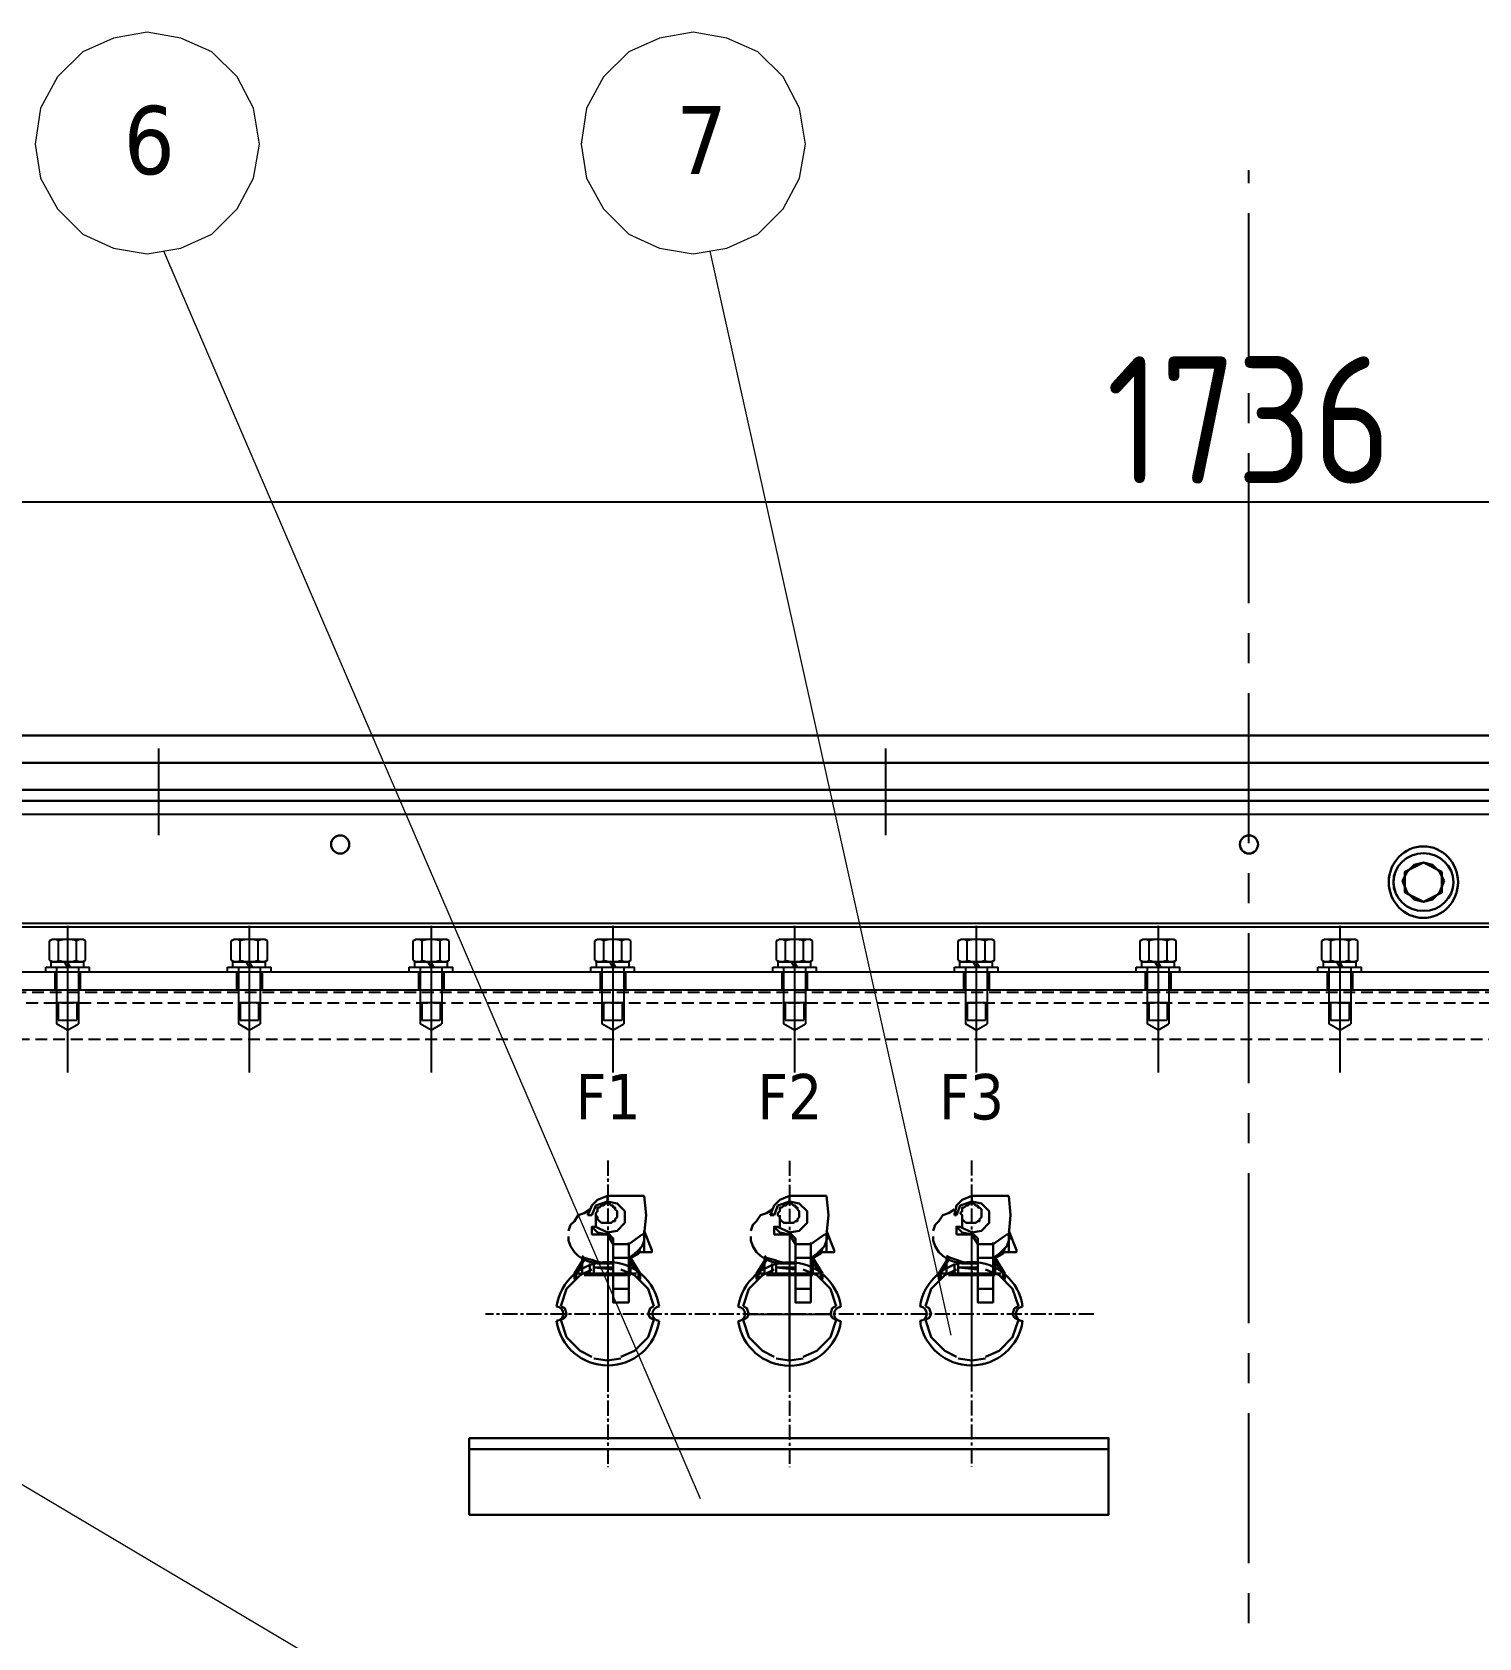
# Model space of a CAD drawing. Header units: millimetres. Extents: x 97339 to 122350, y -311274 to -152040.
# Drawn here: x 99393 to 100189, y -153754 to -152870 of the extents above; entities that cross this region are included whole.
import ezdxf

# ---------------------------------------------------------------- set-up
doc = ezdxf.new("R2010")
doc.units = ezdxf.units.MM
doc.header["$LTSCALE"] = 13
for name, pattern in [('CENTER', [50.8, 31.75, -6.35, 6.35, -6.35]), ('CENTER2', [1.125, 0.75, -0.125, 0.125, -0.125]), ('CENTERX2', [101.6, 63.5, -12.7, 12.7, -12.7]), ('DASHED', [0.75, 0.5, -0.25]), ('HIDDEN', [9.525, 6.35, -3.175])]:
    doc.linetypes.add(name, pattern=pattern)
doc.layers.get('0').update_dxf_attribs({"color": 1, "linetype": 'CENTER'})
for name, color, linetype in [('1', 4, 'Continuous'), ('2', 3, 'Continuous'), ('3中心线层', 1, 'CENTER'), ('4', 2, 'HIDDEN'), ('4虚线层', 6, 'DASHED'), ('粗实线', 4, 'Continuous')]:
    doc.layers.add(name, color=color, linetype=linetype)
doc.layers.add('标注、文本', color=3, linetype='Continuous', lineweight=25)
doc.layers.add('铁心', color=3, linetype='Continuous', lineweight=0)
doc.styles.get("Standard").update_dxf_attribs({"font": 'gbenor.shx', "bigfont": 'gbcbig.shx'})
doc.styles.add('Tahoma$001', font='tahoma.ttf', dxfattribs={"height": 2.159784})
doc.dimstyles.new('1-15', dxfattribs={"dimscale": 20, "dimtxt": 3.5, "dimasz": 2, "dimexe": 1.5, "dimexo": 0.5, "dimgap": 0.5, "dimtad": 1, "dimtoh": 1, "dimdec": 1, "dimdsep": 46, "dimtxsty": 'Standard', "dimcen": 2.5, "dimclrd": 3, "dimclre": 3, "dimclrt": 3, "dimadec": 0, "dimazin": 2, "dimtfac": 1, "dimtdec": 1, "dimtmove": 0, "dimatfit": 2, "dimfxl": 1, "dimarcsym": 0})

# ---------------------------------------------------------------- blocks, each defined once
blk = doc.blocks.new('A$C577535B1')
for p, q in [((67.35, 124.33), (67.35, 44.6)), ((67.35, 124.15), (67.35, 44.41)), ((167.35, 124.17), (167.35, 44.44)), ((167.35, 124.15), (167.35, 44.41)), ((267.35, 124.33), (267.35, 44.6)), ((267.35, 124.15), (267.35, 44.41))]:
    blk.add_line(p, q)
at = {"layer": '3中心线层', "ltscale": 0.02}
for p, q in [((67.35, 168.77), (67.35, 0.16)), ((67.35, 168.61), (67.35, 0)), ((167.35, 168.61), (167.35, 0)), ((267.35, 168.77), (267.35, 0.16)), ((334.71, 84.28), (0, 84.28))]:
    blk.add_line(p, q, dxfattribs=at)
at = {"layer": '粗实线', "lineweight": 30}
for centre, radius, start, end in [((67.35, 84.47), 28.5, 8.04813, 171.95187), ((167.35, 84.3), 28.5, 8.04813, 171.95187), ((267.35, 84.47), 28.5, 8.04813, 171.95187), ((38.85, 84.47), 4, 274.02406, 85.97594), ((95.85, 84.47), 4, 94.02406, 265.97594), ((238.85, 84.47), 4, 274.02406, 85.97594), ((67.35, 84.47), 28.5, 188.04813, 351.95187), ((138.85, 84.3), 4, 274.02406, 85.97594), ((167.35, 84.3), 28.5, 188.04813, 351.95187), ((195.85, 84.3), 4, 94.02406, 265.97594), ((267.35, 84.47), 28.5, 188.04813, 351.95187), ((295.85, 84.37), 4, 94.02406, 265.97594)]:
    blk.add_arc(centre, radius, start, end, dxfattribs=at)
blk = doc.blocks.new('A$C5D6D1F02')
at = {"layer": '标注、文本'}
for p, q in [((125.88, 0), (125.88, 51.21)), ((103.48, 25.6), (148.29, 25.6))]:
    blk.add_line(p, q, dxfattribs=at)
at = {"layer": '粗实线', "lineweight": 30}
for points in [[(25.6, 90.68), (20.27, 88.54), (17.07, 85.34), (14.94, 80.01)], [(25.6, 90.68), (25.6, 87.48)], [(45.87, 69.34), (46.94, 80.01), (45.87, 90.68)], [(125.88, 90.68), (120.55, 88.54), (117.35, 85.34), (115.21, 80.01)], [(125.88, 90.68), (125.88, 87.48)], [(146.15, 69.34), (147.22, 80.01), (146.15, 90.68)], [(226.16, 90.68), (220.83, 88.54), (217.63, 85.34), (216.56, 80.01)], [(226.16, 90.68), (226.16, 87.48)], [(246.43, 69.34), (247.5, 80.01), (246.43, 90.68)], [(16, 83.21), (12.8, 81.08), (9.6, 80.01), (7.47, 76.81), (5.33, 74.68), (4.27, 71.48)], [(16, 83.21), (12.8, 81.08), (9.6, 80.01), (7.47, 76.81), (5.33, 74.68), (4.27, 71.48)], [(14.94, 81.08), (14.94, 80.01)], [(25.6, 87.48), (19.2, 85.34), (17.07, 80.01)], [(25.6, 70.41), (30.94, 71.48), (35.2, 75.74), (35.2, 82.14), (30.94, 86.41), (25.6, 87.48)], [(116.28, 83.21), (113.08, 81.08), (109.88, 80.01), (107.75, 76.81), (105.61, 74.68), (104.55, 71.48)], [(116.28, 83.21), (113.08, 81.08), (109.88, 80.01), (107.75, 76.81), (105.61, 74.68), (104.55, 71.48)], [(116.28, 81.08), (116.28, 80.01)], [(125.88, 87.48), (119.48, 85.34), (117.35, 80.01)], [(125.88, 70.41), (131.22, 71.48), (135.48, 75.74), (135.48, 82.14), (131.22, 86.41), (125.88, 87.48)], [(216.56, 83.21), (213.36, 81.08), (210.16, 80.01), (208.03, 76.81), (205.89, 74.68), (204.83, 71.48)], [(216.56, 83.21), (213.36, 81.08), (210.16, 80.01), (208.03, 76.81), (205.89, 74.68), (204.83, 71.48)], [(216.56, 81.08), (216.56, 80.01)], [(226.16, 87.48), (219.76, 85.34), (217.63, 80.01)], [(226.16, 70.41), (231.5, 71.48), (235.76, 75.74), (235.76, 82.14), (231.5, 86.41), (226.16, 87.48)], [(17.07, 73.61), (20.27, 70.41), (25.6, 69.34)], [(19.2, 73.61), (17.07, 73.61), (17.07, 69.34)], [(37.34, 56.54), (40.54, 58.67), (42.67, 60.81), (44.81, 62.94), (45.87, 66.14), (45.87, 68.28), (45.87, 71.48)], [(37.34, 56.54), (40.54, 58.67), (42.67, 60.81), (44.81, 62.94), (45.87, 66.14), (45.87, 68.28), (45.87, 71.48)], [(50.14, 60.81), (45.87, 71.48)], [(117.35, 73.61), (120.55, 70.41), (125.88, 69.34)], [(119.48, 73.61), (117.35, 73.61), (117.35, 69.34)], [(137.62, 56.54), (140.82, 58.67), (142.95, 60.81), (145.08, 62.94), (146.15, 66.14), (147.22, 68.28), (146.15, 71.48)], [(137.62, 56.54), (140.82, 58.67), (142.95, 60.81), (145.08, 62.94), (146.15, 66.14), (147.22, 68.28), (146.15, 71.48)], [(146.15, 69.34), (146.15, 59.74), (149.35, 59.74), (150.42, 59.74), (150.42, 60.81), (146.15, 71.48)], [(217.63, 73.61), (220.83, 70.41), (226.16, 69.34)], [(219.76, 73.61), (217.63, 73.61), (217.63, 69.34)], [(237.9, 56.54), (241.1, 58.67), (243.23, 60.81), (245.36, 62.94), (246.43, 66.14), (247.5, 68.28), (246.43, 71.48)], [(237.9, 56.54), (241.1, 58.67), (243.23, 60.81), (245.36, 62.94), (246.43, 66.14), (247.5, 68.28), (246.43, 71.48)], [(246.43, 69.34), (246.43, 59.74), (249.63, 59.74), (250.7, 59.74), (250.7, 60.81), (246.43, 71.48)], [(4.27, 68.28), (4.27, 66.14), (5.33, 62.94), (7.47, 59.74), (9.6, 57.61), (12.8, 55.47), (16, 54.41), (20.27, 53.34), (24.54, 53.34), (28.8, 53.34)], [(4.27, 68.28), (4.27, 66.14), (5.33, 62.94), (7.47, 59.74), (9.6, 57.61), (12.8, 55.47), (16, 54.41), (20.27, 53.34), (24.54, 53.34), (28.8, 53.34)], [(28.8, 64.01), (28.8, 67.21), (25.6, 70.41)], [(25.6, 69.34), (25.6, 70.41)], [(25.6, 69.34), (28.8, 64.01)], [(33.07, 32), (28.8, 32), (28.8, 64.01)], [(37.34, 32), (37.34, 64.01), (28.8, 64.01)], [(45.87, 69.34), (44.81, 69.34), (37.34, 64.01)], [(37.34, 55.47), (40.54, 57.61), (42.67, 58.67), (43.74, 61.87), (45.87, 64.01), (45.87, 66.14), (45.87, 68.28)], [(37.34, 55.47), (40.54, 57.61), (42.67, 58.67), (43.74, 61.87), (45.87, 64.01), (45.87, 66.14), (45.87, 68.28)], [(45.87, 69.34), (45.87, 59.74), (49.07, 59.74), (50.14, 59.74), (50.14, 60.81)], [(104.55, 68.28), (104.55, 66.14), (105.61, 62.94), (107.75, 59.74), (109.88, 57.61), (113.08, 55.47), (116.28, 54.41), (120.55, 53.34), (124.82, 53.34), (129.08, 53.34)], [(104.55, 68.28), (104.55, 66.14), (105.61, 62.94), (107.75, 59.74), (109.88, 57.61), (113.08, 55.47), (116.28, 54.41), (120.55, 53.34), (124.82, 53.34), (129.08, 53.34)], [(129.08, 64.01), (129.08, 67.21), (125.88, 70.41)], [(125.88, 69.34), (125.88, 70.41)], [(125.88, 69.34), (129.08, 64.01)], [(133.35, 32), (129.08, 32), (129.08, 64.01)], [(137.62, 32), (137.62, 64.01), (129.08, 64.01)], [(146.15, 69.34), (145.08, 69.34), (137.62, 64.01)], [(137.62, 55.47), (140.82, 57.61), (142.95, 58.67), (144.02, 61.87), (146.15, 64.01), (146.15, 66.14), (147.22, 68.28)], [(137.62, 55.47), (140.82, 57.61), (142.95, 58.67), (144.02, 61.87), (146.15, 64.01), (146.15, 66.14), (147.22, 68.28)], [(204.83, 68.28), (204.83, 66.14), (205.89, 62.94), (208.03, 59.74), (210.16, 57.61), (213.36, 55.47), (216.56, 54.41), (220.83, 53.34), (225.09, 53.34), (229.36, 53.34)], [(204.83, 68.28), (204.83, 66.14), (205.89, 62.94), (208.03, 59.74), (210.16, 57.61), (213.36, 55.47), (216.56, 54.41), (220.83, 53.34), (225.09, 53.34), (229.36, 53.34)], [(229.36, 64.01), (229.36, 67.21), (226.16, 70.41)], [(226.16, 69.34), (226.16, 70.41)], [(226.16, 69.34), (229.36, 64.01)], [(233.63, 32), (229.36, 32), (229.36, 64.01)], [(237.9, 32), (237.9, 64.01), (229.36, 64.01)], [(246.43, 69.34), (245.36, 69.34), (237.9, 64.01)], [(237.9, 55.47), (241.1, 57.61), (243.23, 58.67), (244.3, 61.87), (246.43, 64.01), (246.43, 66.14), (247.5, 68.28)], [(237.9, 55.47), (241.1, 57.61), (243.23, 58.67), (244.3, 61.87), (246.43, 64.01), (246.43, 66.14), (247.5, 68.28)], [(11.73, 48.01), (7.47, 48.01), (12.8, 56.54)], [(8.53, 48.01), (12.8, 55.47)], [(11.73, 57.61), (12.8, 56.54), (17.07, 55.47), (20.27, 54.41), (24.54, 53.34), (28.8, 53.34)], [(11.73, 57.61), (12.8, 56.54), (17.07, 55.47), (20.27, 54.41), (24.54, 53.34), (28.8, 53.34)], [(45.87, 59.74), (41.61, 59.74)], [(112.01, 48.01), (107.75, 48.01), (113.08, 56.54)], [(108.81, 48.01), (113.08, 55.47)], [(112.01, 57.61), (113.08, 56.54), (117.35, 55.47), (120.55, 54.41), (124.82, 53.34), (129.08, 53.34)], [(112.01, 57.61), (113.08, 56.54), (117.35, 55.47), (120.55, 54.41), (124.82, 53.34), (129.08, 53.34)], [(146.15, 59.74), (141.88, 59.74)], [(212.29, 48.01), (208.03, 48.01), (213.36, 56.54)], [(209.09, 48.01), (213.36, 55.47)], [(212.29, 57.61), (214.43, 56.54), (217.63, 55.47), (220.83, 54.41), (225.09, 53.34), (229.36, 53.34)], [(212.29, 57.61), (214.43, 56.54), (217.63, 55.47), (220.83, 54.41), (225.09, 53.34), (229.36, 53.34)], [(246.43, 59.74), (242.16, 59.74)], [(17.07, 50.14), (10.67, 46.94), (3.2, 39.47), (0, 29.87)], [(7.47, 48.01), (7.47, 44.81), (8.53, 44.81), (8.53, 48.01)], [(51.21, 29.87), (48.01, 39.47), (40.54, 46.94), (33.07, 50.14)], [(43.74, 48.01), (43.74, 44.81), (42.67, 44.81), (42.67, 48.01)], [(117.35, 50.14), (110.95, 46.94), (103.48, 39.47), (100.28, 29.87)], [(107.75, 48.01), (107.75, 44.81), (108.81, 44.81), (108.81, 48.01)], [(151.49, 29.87), (148.29, 39.47), (140.82, 46.94), (133.35, 50.14)], [(144.02, 48.01), (144.02, 44.81), (142.95, 44.81), (142.95, 48.01)], [(217.63, 50.14), (211.23, 46.94), (203.76, 39.47), (200.56, 29.87)], [(208.03, 48.01), (208.03, 44.81), (209.09, 44.81), (209.09, 48.01)], [(251.76, 29.87), (248.56, 39.47), (241.1, 46.94), (233.63, 50.14)], [(244.3, 48.01), (244.3, 44.81), (243.23, 44.81), (243.23, 48.01)], [(0, 22.4), (2.13, 23.47), (3.2, 25.6), (2.13, 28.8), (0, 29.87)], [(51.21, 29.87), (49.07, 28.8), (48.01, 25.6), (49.07, 23.47), (51.21, 22.4)], [(100.28, 22.4), (102.41, 23.47), (103.48, 25.6), (102.41, 28.8), (100.28, 29.87)], [(151.49, 29.87), (149.35, 28.8), (148.29, 25.6), (149.35, 23.47), (151.49, 22.4)], [(200.56, 22.4), (202.69, 23.47), (203.76, 25.6), (202.69, 28.8), (200.56, 29.87)], [(251.76, 29.87), (249.63, 28.8), (248.56, 25.6), (249.63, 23.47), (251.76, 22.4)], [(0, 22.4), (3.2, 12.8), (10.67, 5.33), (17.07, 2.13)], [(33.07, 2.13), (40.54, 5.33), (48.01, 12.8), (51.21, 22.4)], [(100.28, 22.4), (103.48, 12.8), (110.95, 5.33), (117.35, 2.13)], [(133.35, 2.13), (140.82, 5.33), (148.29, 12.8), (151.49, 22.4)], [(200.56, 22.4), (203.76, 12.8), (211.23, 5.33), (217.63, 2.13)], [(233.63, 2.13), (241.1, 5.33), (248.56, 12.8), (251.76, 22.4)], [(18.14, 1.07), (25.6, 0), (33.07, 1.07)], [(118.41, 1.07), (125.88, 0), (133.35, 1.07)], [(218.69, 1.07), (226.16, 0), (233.63, 1.07)]]:
    blk.add_lwpolyline(points, dxfattribs=at)
for points in [[(25.6, 86.41), (24.54, 86.41), (23.47, 85.34), (22.4, 85.34), (21.34, 84.28), (20.27, 84.28), (20.27, 83.21), (20.27, 82.14), (19.2, 81.08), (19.2, 80.01), (20.27, 78.94), (20.27, 77.88), (21.34, 76.81), (22.4, 75.74), (23.47, 75.74), (24.54, 75.74), (25.6, 75.74), (26.67, 75.74), (27.74, 75.74), (28.8, 76.81), (29.87, 76.81), (29.87, 77.88), (30.94, 78.94), (30.94, 80.01), (30.94, 81.08), (30.94, 82.14), (29.87, 83.21), (29.87, 84.28), (28.8, 84.28), (28.8, 85.34), (27.74, 85.34), (26.67, 86.41)], [(125.88, 86.41), (124.82, 86.41), (123.75, 85.34), (122.68, 85.34), (121.62, 84.28), (120.55, 84.28), (120.55, 83.21), (120.55, 82.14), (119.48, 81.08), (119.48, 80.01), (120.55, 78.94), (120.55, 77.88), (121.62, 76.81), (122.68, 75.74), (123.75, 75.74), (124.82, 75.74), (125.88, 75.74), (126.95, 75.74), (128.02, 75.74), (129.08, 76.81), (130.15, 76.81), (130.15, 77.88), (131.22, 78.94), (131.22, 80.01), (131.22, 81.08), (131.22, 82.14), (130.15, 83.21), (130.15, 84.28), (129.08, 84.28), (129.08, 85.34), (128.02, 85.34), (126.95, 86.41)], [(226.16, 86.41), (225.09, 86.41), (224.03, 85.34), (222.96, 85.34), (221.89, 84.28), (220.83, 84.28), (220.83, 83.21), (220.83, 82.14), (219.76, 81.08), (220.83, 80.01), (220.83, 78.94), (220.83, 77.88), (221.89, 76.81), (222.96, 75.74), (224.03, 75.74), (225.09, 75.74), (226.16, 75.74), (227.23, 75.74), (228.3, 75.74), (229.36, 76.81), (230.43, 76.81), (230.43, 77.88), (231.5, 78.94), (231.5, 80.01), (231.5, 81.08), (231.5, 82.14), (231.5, 83.21), (230.43, 84.28), (229.36, 84.28), (229.36, 85.34), (228.3, 85.34), (227.23, 86.41)], [(38.4, 48.01), (38.4, 49.07)], [(138.68, 48.01), (138.68, 49.07)], [(238.96, 48.01), (238.96, 49.07)]]:
    blk.add_lwpolyline(points, close=True, dxfattribs=at)
for points in [[(25.6, 90.68), (25.6, 90.68), (45.87, 90.68), (45.87, 90.68)], [(125.88, 90.68), (125.88, 90.68), (146.15, 90.68), (146.15, 90.68)], [(226.16, 90.68), (226.16, 90.68), (246.43, 90.68), (246.43, 90.68)], [(14.94, 80.01), (14.94, 80.01), (17.07, 80.01), (17.07, 80.01)], [(19.2, 80.01), (19.2, 80.01), (19.2, 73.61), (19.2, 73.61)], [(115.21, 80.01), (115.21, 80.01), (117.35, 80.01), (117.35, 80.01)], [(120.55, 80.01), (120.55, 80.01), (120.55, 73.61), (120.55, 73.61)], [(216.56, 80.01), (216.56, 80.01), (217.63, 80.01), (217.63, 80.01)], [(220.83, 80.01), (220.83, 80.01), (220.83, 73.61), (220.83, 73.61)], [(19.2, 73.61), (19.2, 73.61), (25.6, 70.41), (25.6, 70.41)], [(25.6, 71.48), (25.6, 71.48), (25.6, 70.41), (25.6, 70.41)], [(119.48, 73.61), (119.48, 73.61), (125.88, 70.41), (125.88, 70.41)], [(125.88, 71.48), (125.88, 71.48), (125.88, 70.41), (125.88, 70.41)], [(219.76, 73.61), (219.76, 73.61), (226.16, 70.41), (226.16, 70.41)], [(226.16, 71.48), (226.16, 71.48), (226.16, 70.41), (226.16, 70.41)], [(25.6, 69.34), (25.6, 69.34), (17.07, 69.34), (17.07, 69.34)], [(37.34, 64.01), (37.34, 64.01), (37.34, 65.07), (37.34, 65.07)], [(125.88, 69.34), (125.88, 69.34), (117.35, 69.34), (117.35, 69.34)], [(137.62, 64.01), (137.62, 64.01), (137.62, 65.07), (137.62, 65.07)], [(226.16, 69.34), (226.16, 69.34), (217.63, 69.34), (217.63, 69.34)], [(237.9, 64.01), (237.9, 64.01), (237.9, 65.07), (237.9, 65.07)], [(11.73, 48.01), (11.73, 48.01), (11.73, 56.54), (11.73, 56.54)], [(16, 48.01), (16, 48.01), (16, 53.34), (16, 53.34)], [(18.14, 48.01), (18.14, 48.01), (18.14, 54.41), (18.14, 54.41)], [(28.8, 56.54), (28.8, 56.54), (37.34, 56.54), (37.34, 56.54)], [(42.67, 48.01), (42.67, 48.01), (37.34, 55.47), (37.34, 55.47)], [(38.4, 48.01), (38.4, 48.01), (38.4, 56.54), (38.4, 56.54)], [(43.74, 48.01), (43.74, 48.01), (38.4, 56.54), (38.4, 56.54)], [(112.01, 48.01), (112.01, 48.01), (112.01, 56.54), (112.01, 56.54)], [(116.28, 48.01), (116.28, 48.01), (116.28, 53.34), (116.28, 53.34)], [(118.41, 48.01), (118.41, 48.01), (118.41, 54.41), (118.41, 54.41)], [(129.08, 56.54), (129.08, 56.54), (137.62, 56.54), (137.62, 56.54)], [(142.95, 48.01), (142.95, 48.01), (137.62, 55.47), (137.62, 55.47)], [(138.68, 48.01), (138.68, 48.01), (138.68, 56.54), (138.68, 56.54)], [(144.02, 48.01), (144.02, 48.01), (138.68, 56.54), (138.68, 56.54)], [(212.29, 48.01), (212.29, 48.01), (212.29, 56.54), (212.29, 56.54)], [(216.56, 48.01), (216.56, 48.01), (216.56, 53.34), (216.56, 53.34)], [(218.69, 48.01), (218.69, 48.01), (218.69, 54.41), (218.69, 54.41)], [(229.36, 56.54), (229.36, 56.54), (237.9, 56.54), (237.9, 56.54)], [(243.23, 48.01), (243.23, 48.01), (237.9, 55.47), (237.9, 55.47)], [(238.96, 48.01), (238.96, 48.01), (238.96, 56.54), (238.96, 56.54)], [(244.3, 48.01), (244.3, 48.01), (238.96, 56.54), (238.96, 56.54)], [(12.8, 48.01), (12.8, 48.01), (25.6, 48.01), (25.6, 48.01)], [(16, 48.01), (16, 48.01), (12.8, 48.01), (12.8, 48.01)], [(12.8, 46.94), (12.8, 46.94), (38.4, 46.94), (38.4, 46.94)], [(18.14, 51.21), (18.14, 51.21), (28.8, 50.14), (28.8, 50.14)], [(18.14, 51.21), (18.14, 51.21), (28.8, 51.21), (28.8, 51.21)], [(24.54, 48.01), (24.54, 48.01), (41.61, 48.01), (41.61, 48.01)], [(25.6, 48.01), (25.6, 48.01), (25.6, 49.07), (25.6, 49.07)], [(38.4, 48.01), (38.4, 48.01), (25.6, 48.01), (25.6, 48.01)], [(113.08, 48.01), (113.08, 48.01), (125.88, 48.01), (125.88, 48.01)], [(116.28, 48.01), (116.28, 48.01), (113.08, 48.01), (113.08, 48.01)], [(113.08, 46.94), (113.08, 46.94), (138.68, 46.94), (138.68, 46.94)], [(118.41, 51.21), (118.41, 51.21), (129.08, 50.14), (129.08, 50.14)], [(118.41, 51.21), (118.41, 51.21), (129.08, 51.21), (129.08, 51.21)], [(124.82, 48.01), (124.82, 48.01), (141.88, 48.01), (141.88, 48.01)], [(125.88, 48.01), (125.88, 48.01), (125.88, 49.07), (125.88, 49.07)], [(138.68, 48.01), (138.68, 48.01), (125.88, 48.01), (125.88, 48.01)], [(213.36, 48.01), (213.36, 48.01), (226.16, 48.01), (226.16, 48.01)], [(216.56, 48.01), (216.56, 48.01), (213.36, 48.01), (213.36, 48.01)], [(213.36, 46.94), (213.36, 46.94), (238.96, 46.94), (238.96, 46.94)], [(218.69, 51.21), (218.69, 51.21), (229.36, 50.14), (229.36, 50.14)], [(218.69, 51.21), (218.69, 51.21), (229.36, 51.21), (229.36, 51.21)], [(225.09, 48.01), (225.09, 48.01), (242.16, 48.01), (242.16, 48.01)], [(226.16, 48.01), (226.16, 48.01), (226.16, 49.07), (226.16, 49.07)], [(238.96, 48.01), (238.96, 48.01), (226.16, 48.01), (226.16, 48.01)], [(28.8, 39.47), (28.8, 39.47), (37.34, 39.47), (37.34, 39.47)], [(129.08, 39.47), (129.08, 39.47), (137.62, 39.47), (137.62, 39.47)], [(229.36, 39.47), (229.36, 39.47), (237.9, 39.47), (237.9, 39.47)], [(28.8, 32), (28.8, 32), (37.34, 32), (37.34, 32)], [(129.08, 32), (129.08, 32), (137.62, 32), (137.62, 32)], [(229.36, 32), (229.36, 32), (237.9, 32), (237.9, 32)]]:
    blk.add_open_spline(points, degree=3, dxfattribs=at)
blk = doc.blocks.new('A$C47B94D02')
at = {"layer": '标注、文本'}
blk.add_blockref('A$C5D6D1F02', (0, 0), dxfattribs=at)
at = {"layer": '标注、文本', "style": 'Tahoma$001'}
for s, p in [('F1', (8.12, 132.74)), ('F2', (108.12, 132.74)), ('F3', (208.12, 132.74))]:
    blk.add_text(s, height=25, dxfattribs=at).set_placement(p)
blk = doc.blocks.new('A$C3970166B')
at = {"layer": '标注、文本', "color": 4, "lineweight": 30}
for points in [[(20.32, 13.55), (18.63, 16.93), (16.09, 19.47), (12.7, 20.32), (9.31, 19.47), (6.77, 16.93), (5.08, 13.55), (6.77, 9.31), (9.31, 6.77), (12.7, 5.93), (16.09, 6.77), (18.63, 9.31)], [(19.47, 16.93), (12.7, 20.32), (5.93, 16.93), (5.93, 9.31), (12.7, 5.93), (19.47, 9.31)]]:
    blk.add_lwpolyline(points, close=True, dxfattribs=at)
for major_axis, ratio in [((0, 13.12), 0.967742), ((-11.01, 0), 0.961538)]:
    blk.add_ellipse((12.7, 13.12), major_axis=major_axis, ratio=ratio, start_param=0, end_param=6.283185, dxfattribs=at)
blk = doc.blocks.new('*D524')
at = {"layer": 'Defpoints', "color": 0, "transparency": 16777216}
for p in [(100930.6, -153128.43), (99194.6, -153414.56), (100930.6, -153414.57)]:
    blk.add_point(p, dxfattribs=at)
at = {"layer": '标注、文本', "color": 3, "lineweight": -2, "transparency": 16777216}
for p, q in [((99194.6, -153404.56), (99194.6, -153098.43)), ((100930.6, -153404.57), (100930.6, -153098.43)), ((99234.6, -153128.43), (100890.6, -153128.43))]:
    blk.add_line(p, q, dxfattribs=at)
at = {"layer": '标注、文本', "color": 3, "transparency": 16777216}
for points in [[(99234.6, -153121.77), (99234.6, -153135.1), (99194.6, -153128.43)], [(100890.6, -153121.77), (100890.6, -153135.1), (100930.6, -153128.43)]]:
    blk.add_solid(points, dxfattribs=at)
at = {"layer": '标注、文本', "color": 3, "transparency": 16777216, "insert": (100062.6, -153083.43), "char_height": 70, "attachment_point": 5}
blk.add_mtext('1736', dxfattribs=at)

msp = doc.modelspace()

# ---------------------------------------------------------------- linework, layer by layer
at = {"layer": '1', "color": 1, "linetype": 'CENTERX2', "lineweight": -3, "ltscale": 0.1}
msp.add_line((100062.605, -155297.592), (100062.605, -152946.004), dxfattribs=at)
at = {"layer": '1'}
for p, q in [((99402.68, -153370.142), (99404.01, -153369.374)), ((99402.68, -153380.807), (99402.68, -153370.142)), ((99421.2, -153369.374), (99404.01, -153369.374)), ((99407.642, -153380.807), (99407.642, -153370.142)), ((99417.567, -153380.807), (99417.567, -153370.142)), ((99422.53, -153370.142), (99421.2, -153369.374)), ((99422.53, -153380.807), (99422.53, -153370.142)), ((99502.68, -153370.142), (99504.01, -153369.374)), ((99502.68, -153380.807), (99502.68, -153370.142)), ((99521.2, -153369.374), (99504.01, -153369.374)), ((99507.642, -153380.807), (99507.642, -153370.142)), ((99517.567, -153380.807), (99517.567, -153370.142)), ((99522.53, -153370.142), (99521.2, -153369.374)), ((99522.53, -153380.807), (99522.53, -153370.142)), ((99602.68, -153370.142), (99604.01, -153369.374)), ((99602.68, -153380.807), (99602.68, -153370.142)), ((99621.2, -153369.374), (99604.01, -153369.374)), ((99607.642, -153380.807), (99607.642, -153370.142)), ((99617.567, -153380.807), (99617.567, -153370.142)), ((99622.53, -153370.142), (99621.2, -153369.374)), ((99622.53, -153380.807), (99622.53, -153370.142)), ((99702.68, -153370.142), (99704.01, -153369.374)), ((99702.68, -153380.807), (99702.68, -153370.142)), ((99721.2, -153369.374), (99704.01, -153369.374)), ((99707.642, -153380.807), (99707.642, -153370.142)), ((99717.567, -153380.807), (99717.567, -153370.142)), ((99722.53, -153370.142), (99721.2, -153369.374)), ((99722.53, -153380.807), (99722.53, -153370.142)), ((99802.68, -153370.142), (99804.01, -153369.374)), ((99802.68, -153380.807), (99802.68, -153370.142)), ((99821.2, -153369.374), (99804.01, -153369.374)), ((99807.642, -153380.807), (99807.642, -153370.142)), ((99817.567, -153380.807), (99817.567, -153370.142)), ((99822.53, -153370.142), (99821.2, -153369.374)), ((99822.53, -153380.807), (99822.53, -153370.142)), ((99902.68, -153370.142), (99904.01, -153369.374)), ((99902.68, -153380.807), (99902.68, -153370.142)), ((99921.2, -153369.374), (99904.01, -153369.374)), ((99907.642, -153380.807), (99907.642, -153370.142)), ((99917.567, -153380.807), (99917.567, -153370.142)), ((99922.53, -153370.142), (99921.2, -153369.374)), ((99922.53, -153380.807), (99922.53, -153370.142)), ((100002.68, -153370.142), (100004.01, -153369.374)), ((100002.68, -153380.807), (100002.68, -153370.142)), ((100021.2, -153369.374), (100004.01, -153369.374)), ((100007.642, -153380.807), (100007.642, -153370.142)), ((100017.567, -153380.807), (100017.567, -153370.142)), ((100022.53, -153370.142), (100021.2, -153369.374)), ((100022.53, -153380.807), (100022.53, -153370.142)), ((100102.68, -153370.142), (100104.01, -153369.374)), ((100102.68, -153380.807), (100102.68, -153370.142)), ((100121.2, -153369.374), (100104.01, -153369.374)), ((100107.642, -153380.807), (100107.642, -153370.142)), ((100117.567, -153380.807), (100117.567, -153370.142)), ((100122.53, -153370.142), (100121.2, -153369.374)), ((100122.53, -153380.807), (100122.53, -153370.142)), ((99400.605, -153387.074), (99400.605, -153384.574)), ((99400.605, -153384.574), (99424.605, -153384.574)), ((99402.68, -153380.807), (99404.01, -153381.574)), ((99403.605, -153384.574), (99403.605, -153381.574)), ((99403.605, -153381.574), (99421.605, -153381.574)), ((99403.605, -153384.574), (99421.605, -153384.574)), ((99421.2, -153381.574), (99404.01, -153381.574)), ((99412.605, -153384.574), (99410.905, -153381.574)), ((99414.305, -153384.574), (99412.605, -153381.574)), ((99422.53, -153380.807), (99421.2, -153381.574)), ((99421.605, -153384.574), (99421.605, -153381.574)), ((99424.605, -153387.074), (99424.605, -153384.574)), ((99500.605, -153387.074), (99500.605, -153384.574)), ((99500.605, -153384.574), (99524.605, -153384.574)), ((99502.68, -153380.807), (99504.01, -153381.574)), ((99503.605, -153384.574), (99503.605, -153381.574)), ((99503.605, -153381.574), (99521.605, -153381.574)), ((99503.605, -153384.574), (99521.605, -153384.574)), ((99521.2, -153381.574), (99504.01, -153381.574)), ((99512.605, -153384.574), (99510.905, -153381.574)), ((99514.305, -153384.574), (99512.605, -153381.574)), ((99522.53, -153380.807), (99521.2, -153381.574)), ((99521.605, -153384.574), (99521.605, -153381.574)), ((99524.605, -153387.074), (99524.605, -153384.574)), ((99600.605, -153387.074), (99600.605, -153384.574)), ((99600.605, -153384.574), (99624.605, -153384.574)), ((99602.68, -153380.807), (99604.01, -153381.574)), ((99603.605, -153384.574), (99603.605, -153381.574)), ((99603.605, -153381.574), (99621.605, -153381.574)), ((99603.605, -153384.574), (99621.605, -153384.574)), ((99621.2, -153381.574), (99604.01, -153381.574)), ((99612.605, -153384.574), (99610.905, -153381.574)), ((99614.305, -153384.574), (99612.605, -153381.574)), ((99622.53, -153380.807), (99621.2, -153381.574)), ((99621.605, -153384.574), (99621.605, -153381.574)), ((99624.605, -153387.074), (99624.605, -153384.574)), ((99700.605, -153387.074), (99700.605, -153384.574)), ((99700.605, -153384.574), (99724.605, -153384.574)), ((99702.68, -153380.807), (99704.01, -153381.574)), ((99703.605, -153384.574), (99703.605, -153381.574)), ((99703.605, -153381.574), (99721.605, -153381.574)), ((99703.605, -153384.574), (99721.605, -153384.574)), ((99721.2, -153381.574), (99704.01, -153381.574)), ((99712.605, -153384.574), (99710.905, -153381.574)), ((99714.305, -153384.574), (99712.605, -153381.574)), ((99722.53, -153380.807), (99721.2, -153381.574)), ((99721.605, -153384.574), (99721.605, -153381.574)), ((99724.605, -153387.074), (99724.605, -153384.574)), ((99800.605, -153387.074), (99800.605, -153384.574)), ((99800.605, -153384.574), (99824.605, -153384.574)), ((99802.68, -153380.807), (99804.01, -153381.574)), ((99803.605, -153384.574), (99803.605, -153381.574)), ((99803.605, -153381.574), (99821.605, -153381.574)), ((99803.605, -153384.574), (99821.605, -153384.574)), ((99821.2, -153381.574), (99804.01, -153381.574)), ((99812.605, -153384.574), (99810.905, -153381.574)), ((99814.305, -153384.574), (99812.605, -153381.574)), ((99822.53, -153380.807), (99821.2, -153381.574)), ((99821.605, -153384.574), (99821.605, -153381.574)), ((99824.605, -153387.074), (99824.605, -153384.574)), ((99900.605, -153387.074), (99900.605, -153384.574)), ((99900.605, -153384.574), (99924.605, -153384.574)), ((99902.68, -153380.807), (99904.01, -153381.574)), ((99903.605, -153384.574), (99903.605, -153381.574)), ((99903.605, -153381.574), (99921.605, -153381.574)), ((99903.605, -153384.574), (99921.605, -153384.574)), ((99921.2, -153381.574), (99904.01, -153381.574)), ((99912.605, -153384.574), (99910.905, -153381.574)), ((99914.305, -153384.574), (99912.605, -153381.574)), ((99922.53, -153380.807), (99921.2, -153381.574)), ((99921.605, -153384.574), (99921.605, -153381.574)), ((99924.605, -153387.074), (99924.605, -153384.574)), ((100000.605, -153387.074), (100000.605, -153384.574)), ((100000.605, -153384.574), (100024.605, -153384.574)), ((100002.68, -153380.807), (100004.01, -153381.574)), ((100003.605, -153384.574), (100003.605, -153381.574)), ((100003.605, -153381.574), (100021.605, -153381.574)), ((100003.605, -153384.574), (100021.605, -153384.574)), ((100021.2, -153381.574), (100004.01, -153381.574)), ((100012.605, -153384.574), (100010.905, -153381.574)), ((100014.305, -153384.574), (100012.605, -153381.574)), ((100022.53, -153380.807), (100021.2, -153381.574)), ((100021.605, -153384.574), (100021.605, -153381.574)), ((100024.605, -153387.074), (100024.605, -153384.574)), ((100100.605, -153387.074), (100100.605, -153384.574)), ((100100.605, -153384.574), (100124.605, -153384.574)), ((100102.68, -153380.807), (100104.01, -153381.574)), ((100103.605, -153384.574), (100103.605, -153381.574)), ((100103.605, -153381.574), (100121.605, -153381.574)), ((100103.605, -153384.574), (100121.605, -153384.574)), ((100121.2, -153381.574), (100104.01, -153381.574)), ((100112.605, -153384.574), (100110.905, -153381.574)), ((100114.305, -153384.574), (100112.605, -153381.574)), ((100122.53, -153380.807), (100121.2, -153381.574)), ((100121.605, -153384.574), (100121.605, -153381.574)), ((100124.605, -153387.074), (100124.605, -153384.574)), ((99400.605, -153387.074), (99424.605, -153387.074)), ((99406.605, -153384.792), (99406.605, -153410.292)), ((99418.605, -153384.792), (99418.605, -153410.292)), ((99500.605, -153387.074), (99524.605, -153387.074)), ((99506.605, -153384.792), (99506.605, -153410.292)), ((99518.605, -153384.792), (99518.605, -153410.292)), ((99600.605, -153387.074), (99624.605, -153387.074)), ((99606.605, -153384.792), (99606.605, -153410.292)), ((99618.605, -153384.792), (99618.605, -153410.292)), ((99700.605, -153387.074), (99724.605, -153387.074)), ((99706.605, -153384.792), (99706.605, -153410.292)), ((99718.605, -153384.792), (99718.605, -153410.292)), ((99800.605, -153387.074), (99824.605, -153387.074)), ((99806.605, -153384.792), (99806.605, -153410.292)), ((99818.605, -153384.792), (99818.605, -153410.292)), ((99900.605, -153387.074), (99924.605, -153387.074)), ((99906.605, -153384.792), (99906.605, -153410.292)), ((99918.605, -153384.792), (99918.605, -153410.292)), ((100000.605, -153387.074), (100024.605, -153387.074)), ((100006.605, -153384.792), (100006.605, -153410.292)), ((100018.605, -153384.792), (100018.605, -153410.292)), ((100100.605, -153387.074), (100124.605, -153387.074)), ((100106.605, -153384.792), (100106.605, -153410.292)), ((100118.605, -153384.792), (100118.605, -153410.292)), ((99418.605, -153404.292), (99406.605, -153404.292)), ((99406.605, -153410.292), (99406.605, -153415.828)), ((99418.605, -153410.292), (99418.605, -153415.828)), ((99518.605, -153404.292), (99506.605, -153404.292)), ((99506.605, -153410.292), (99506.605, -153415.828)), ((99518.605, -153410.292), (99518.605, -153415.828)), ((99618.605, -153404.292), (99606.605, -153404.292)), ((99606.605, -153410.292), (99606.605, -153415.828)), ((99618.605, -153410.292), (99618.605, -153415.828)), ((99718.605, -153404.292), (99706.605, -153404.292)), ((99706.605, -153410.292), (99706.605, -153415.828)), ((99718.605, -153410.292), (99718.605, -153415.828)), ((99818.605, -153404.292), (99806.605, -153404.292)), ((99806.605, -153410.292), (99806.605, -153415.828)), ((99818.605, -153410.292), (99818.605, -153415.828)), ((99918.605, -153404.292), (99906.605, -153404.292)), ((99906.605, -153410.292), (99906.605, -153415.828)), ((99918.605, -153410.292), (99918.605, -153415.828)), ((100018.605, -153404.292), (100006.605, -153404.292)), ((100006.605, -153410.292), (100006.605, -153415.828)), ((100018.605, -153410.292), (100018.605, -153415.828)), ((100118.605, -153404.292), (100106.605, -153404.292)), ((100106.605, -153410.292), (100106.605, -153415.828)), ((100118.605, -153410.292), (100118.605, -153415.828))]:
    msp.add_line(p, q, dxfattribs=at)
for centre, radius, start, end in [((99405.215, -153373.943), 4.569, 57.914436, 123.704561), ((99412.605, -153387.374), 18, 73.996597, 106.003403), ((99419.994, -153373.943), 4.569, 56.295439, 122.085564), ((99505.215, -153373.943), 4.569, 57.914436, 123.704561), ((99512.605, -153387.374), 18, 73.996597, 106.003403), ((99519.994, -153373.943), 4.569, 56.295439, 122.085564), ((99605.215, -153373.943), 4.569, 57.914436, 123.704561), ((99612.605, -153387.374), 18, 73.996597, 106.003403), ((99619.994, -153373.943), 4.569, 56.295439, 122.085564), ((99705.215, -153373.943), 4.569, 57.914436, 123.704561), ((99712.605, -153387.374), 18, 73.996597, 106.003403), ((99719.994, -153373.943), 4.569, 56.295439, 122.085564), ((99805.215, -153373.943), 4.569, 57.914436, 123.704561), ((99812.605, -153387.374), 18, 73.996597, 106.003403), ((99819.994, -153373.943), 4.569, 56.295439, 122.085564), ((99905.215, -153373.943), 4.569, 57.914436, 123.704561), ((99912.605, -153387.374), 18, 73.996597, 106.003403), ((99919.994, -153373.943), 4.569, 56.295439, 122.085564), ((100005.215, -153373.943), 4.569, 57.914436, 123.704561), ((100012.605, -153387.374), 18, 73.996597, 106.003403), ((100019.994, -153373.943), 4.569, 56.295439, 122.085564), ((100105.215, -153373.943), 4.569, 57.914436, 123.704561), ((100112.605, -153387.374), 18, 73.996597, 106.003403), ((100119.994, -153373.943), 4.569, 56.295439, 122.085564), ((99405.215, -153377.006), 4.569, 236.295439, 302.558752), ((99412.605, -153363.574), 18, 253.996597, 286.003403), ((99419.994, -153377.006), 4.569, 237.914436, 303.704561), ((99505.215, -153377.006), 4.569, 236.295439, 302.558752), ((99512.605, -153363.574), 18, 253.996597, 286.003403), ((99519.994, -153377.006), 4.569, 237.914436, 303.704561), ((99605.215, -153377.006), 4.569, 236.295439, 302.558752), ((99612.605, -153363.574), 18, 253.996597, 286.003403), ((99619.994, -153377.006), 4.569, 237.914436, 303.704561), ((99705.215, -153377.006), 4.569, 236.295439, 302.558752), ((99712.605, -153363.574), 18, 253.996597, 286.003403), ((99719.994, -153377.006), 4.569, 237.914436, 303.704561), ((99805.215, -153377.006), 4.569, 236.295439, 302.558752), ((99812.605, -153363.574), 18, 253.996597, 286.003403), ((99819.994, -153377.006), 4.569, 237.914436, 303.704561), ((99905.215, -153377.006), 4.569, 236.295439, 302.558752), ((99912.605, -153363.574), 18, 253.996597, 286.003403), ((99919.994, -153377.006), 4.569, 237.914436, 303.704561), ((100005.215, -153377.006), 4.569, 236.295439, 302.558752), ((100012.605, -153363.574), 18, 253.996597, 286.003403), ((100019.994, -153377.006), 4.569, 237.914436, 303.704561), ((100105.215, -153377.006), 4.569, 236.295439, 302.558752), ((100112.605, -153363.574), 18, 253.996597, 286.003403), ((100119.994, -153377.006), 4.569, 237.914436, 303.704561)]:
    msp.add_arc(centre, radius, start, end, dxfattribs=at)
at = {"layer": '2'}
for p, q in [((99407.505, -153404.292), (99407.505, -153413.828)), ((99417.705, -153404.292), (99417.705, -153413.828)), ((99507.505, -153404.292), (99507.505, -153413.828)), ((99517.705, -153404.292), (99517.705, -153413.828)), ((99607.505, -153404.292), (99607.505, -153413.828)), ((99617.705, -153404.292), (99617.705, -153413.828)), ((99707.505, -153404.292), (99707.505, -153413.828)), ((99717.705, -153404.292), (99717.705, -153413.828)), ((99807.505, -153404.292), (99807.505, -153413.828)), ((99817.705, -153404.292), (99817.705, -153413.828)), ((99907.505, -153404.292), (99907.505, -153413.828)), ((99917.705, -153404.292), (99917.705, -153413.828)), ((100007.505, -153404.292), (100007.505, -153413.828)), ((100017.705, -153404.292), (100017.705, -153413.828)), ((100107.505, -153404.292), (100107.505, -153413.828)), ((100117.705, -153404.292), (100117.705, -153413.828))]:
    msp.add_line(p, q, dxfattribs=at)
at = {"layer": '3中心线层', "linetype": 'CENTER2', "lineweight": -3, "ltscale": 10}
for p, q in [((99462.605, -153264.161), (99462.605, -153311.956)), ((99862.605, -153264.161), (99862.605, -153311.956))]:
    msp.add_line(p, q, dxfattribs=at)
at = {"layer": '4'}
for p, q in [((99412.605, -153361.792), (99412.605, -153442.592)), ((99512.605, -153361.792), (99512.605, -153442.592)), ((99612.605, -153361.792), (99612.605, -153442.592)), ((99712.605, -153361.792), (99712.605, -153442.592)), ((99812.605, -153361.792), (99812.605, -153442.592)), ((99912.605, -153361.792), (99912.605, -153442.592)), ((100012.605, -153361.792), (100012.605, -153442.592)), ((100112.605, -153361.792), (100112.605, -153442.592))]:
    msp.add_line(p, q, dxfattribs=at)
at = {"layer": '4虚线层'}
for p, q in [((99373.605, -153398.292), (100812.605, -153398.292)), ((99321.605, -153404.292), (100812.605, -153404.292)), ((99326.68, -153424.292), (100812.605, -153424.292))]:
    msp.add_line(p, q, dxfattribs=at)
at = {"layer": '标注、文本'}
for p, q in [((100796.605, -153300.569), (99328.605, -153300.569)), ((100810.069, -153362.569), (99312.605, -153362.569)), ((100806.605, -153360.569), (99318.605, -153360.569)), ((99324.605, -153387.074), (100812.605, -153387.074)), ((99405.605, -153387.074), (99405.605, -153397.074)), ((99419.605, -153387.074), (99419.605, -153397.074)), ((99505.605, -153387.074), (99505.605, -153397.074)), ((99519.605, -153387.074), (99519.605, -153397.074)), ((99605.605, -153387.074), (99605.605, -153397.074)), ((99619.605, -153387.074), (99619.605, -153397.074)), ((99705.605, -153387.074), (99705.605, -153397.074)), ((99719.605, -153387.074), (99719.605, -153397.074)), ((99805.605, -153387.074), (99805.605, -153397.074)), ((99819.605, -153387.074), (99819.605, -153397.074)), ((99905.605, -153387.074), (99905.605, -153397.074)), ((99919.605, -153387.074), (99919.605, -153397.074)), ((100005.605, -153387.074), (100005.605, -153397.074)), ((100019.605, -153387.074), (100019.605, -153397.074)), ((100105.605, -153387.074), (100105.605, -153397.074)), ((100119.605, -153387.074), (100119.605, -153397.074)), ((99324.605, -153397.074), (100812.605, -153397.074)), ((99412.605, -153419.292), (99406.605, -153415.828)), ((99412.605, -153419.292), (99406.605, -153415.828)), ((99412.605, -153419.292), (99406.605, -153415.828)), ((99412.605, -153419.292), (99406.605, -153415.828)), ((99412.605, -153419.292), (99406.605, -153415.828)), ((99412.605, -153419.292), (99406.605, -153415.828)), ((99412.605, -153419.292), (99406.605, -153415.828)), ((99412.605, -153419.292), (99406.605, -153415.828)), ((99407.505, -153413.828), (99417.705, -153413.828)), ((99412.605, -153419.292), (99418.605, -153415.828)), ((99412.605, -153419.292), (99418.605, -153415.828)), ((99412.605, -153419.292), (99418.605, -153415.828)), ((99412.605, -153419.292), (99418.605, -153415.828)), ((99412.605, -153419.292), (99418.605, -153415.828)), ((99412.605, -153419.292), (99418.605, -153415.828)), ((99412.605, -153419.292), (99418.605, -153415.828)), ((99412.605, -153419.292), (99418.605, -153415.828)), ((99412.605, -153419.292), (99412.605, -153419.292)), ((99512.605, -153419.292), (99506.605, -153415.828)), ((99512.605, -153419.292), (99506.605, -153415.828)), ((99512.605, -153419.292), (99506.605, -153415.828)), ((99512.605, -153419.292), (99506.605, -153415.828)), ((99512.605, -153419.292), (99506.605, -153415.828)), ((99512.605, -153419.292), (99506.605, -153415.828)), ((99512.605, -153419.292), (99506.605, -153415.828)), ((99512.605, -153419.292), (99506.605, -153415.828)), ((99507.505, -153413.828), (99517.705, -153413.828)), ((99512.605, -153419.292), (99518.605, -153415.828)), ((99512.605, -153419.292), (99518.605, -153415.828)), ((99512.605, -153419.292), (99518.605, -153415.828)), ((99512.605, -153419.292), (99518.605, -153415.828)), ((99512.605, -153419.292), (99518.605, -153415.828)), ((99512.605, -153419.292), (99518.605, -153415.828)), ((99512.605, -153419.292), (99518.605, -153415.828)), ((99512.605, -153419.292), (99518.605, -153415.828)), ((99512.605, -153419.292), (99512.605, -153419.292)), ((99612.605, -153419.292), (99606.605, -153415.828)), ((99612.605, -153419.292), (99606.605, -153415.828)), ((99612.605, -153419.292), (99606.605, -153415.828)), ((99612.605, -153419.292), (99606.605, -153415.828)), ((99612.605, -153419.292), (99606.605, -153415.828)), ((99612.605, -153419.292), (99606.605, -153415.828)), ((99612.605, -153419.292), (99606.605, -153415.828)), ((99612.605, -153419.292), (99606.605, -153415.828)), ((99607.505, -153413.828), (99617.705, -153413.828)), ((99612.605, -153419.292), (99618.605, -153415.828)), ((99612.605, -153419.292), (99618.605, -153415.828)), ((99612.605, -153419.292), (99618.605, -153415.828)), ((99612.605, -153419.292), (99618.605, -153415.828)), ((99612.605, -153419.292), (99618.605, -153415.828)), ((99612.605, -153419.292), (99618.605, -153415.828)), ((99612.605, -153419.292), (99618.605, -153415.828)), ((99612.605, -153419.292), (99618.605, -153415.828)), ((99612.605, -153419.292), (99612.605, -153419.292)), ((99712.605, -153419.292), (99706.605, -153415.828)), ((99712.605, -153419.292), (99706.605, -153415.828)), ((99712.605, -153419.292), (99706.605, -153415.828)), ((99712.605, -153419.292), (99706.605, -153415.828)), ((99712.605, -153419.292), (99706.605, -153415.828)), ((99712.605, -153419.292), (99706.605, -153415.828)), ((99712.605, -153419.292), (99706.605, -153415.828)), ((99712.605, -153419.292), (99706.605, -153415.828)), ((99707.505, -153413.828), (99717.705, -153413.828)), ((99712.605, -153419.292), (99718.605, -153415.828)), ((99712.605, -153419.292), (99718.605, -153415.828)), ((99712.605, -153419.292), (99718.605, -153415.828)), ((99712.605, -153419.292), (99718.605, -153415.828)), ((99712.605, -153419.292), (99718.605, -153415.828)), ((99712.605, -153419.292), (99718.605, -153415.828)), ((99712.605, -153419.292), (99718.605, -153415.828)), ((99712.605, -153419.292), (99718.605, -153415.828)), ((99712.605, -153419.292), (99712.605, -153419.292)), ((99812.605, -153419.292), (99806.605, -153415.828)), ((99812.605, -153419.292), (99806.605, -153415.828)), ((99812.605, -153419.292), (99806.605, -153415.828)), ((99812.605, -153419.292), (99806.605, -153415.828)), ((99812.605, -153419.292), (99806.605, -153415.828)), ((99812.605, -153419.292), (99806.605, -153415.828)), ((99812.605, -153419.292), (99806.605, -153415.828)), ((99812.605, -153419.292), (99806.605, -153415.828)), ((99807.505, -153413.828), (99817.705, -153413.828)), ((99812.605, -153419.292), (99818.605, -153415.828)), ((99812.605, -153419.292), (99818.605, -153415.828)), ((99812.605, -153419.292), (99818.605, -153415.828)), ((99812.605, -153419.292), (99818.605, -153415.828)), ((99812.605, -153419.292), (99818.605, -153415.828)), ((99812.605, -153419.292), (99818.605, -153415.828)), ((99812.605, -153419.292), (99818.605, -153415.828)), ((99812.605, -153419.292), (99818.605, -153415.828)), ((99812.605, -153419.292), (99812.605, -153419.292)), ((99912.605, -153419.292), (99906.605, -153415.828)), ((99912.605, -153419.292), (99906.605, -153415.828)), ((99912.605, -153419.292), (99906.605, -153415.828)), ((99912.605, -153419.292), (99906.605, -153415.828)), ((99912.605, -153419.292), (99906.605, -153415.828)), ((99912.605, -153419.292), (99906.605, -153415.828)), ((99912.605, -153419.292), (99906.605, -153415.828)), ((99912.605, -153419.292), (99906.605, -153415.828)), ((99907.505, -153413.828), (99917.705, -153413.828)), ((99912.605, -153419.292), (99918.605, -153415.828)), ((99912.605, -153419.292), (99918.605, -153415.828)), ((99912.605, -153419.292), (99918.605, -153415.828)), ((99912.605, -153419.292), (99918.605, -153415.828)), ((99912.605, -153419.292), (99918.605, -153415.828)), ((99912.605, -153419.292), (99918.605, -153415.828)), ((99912.605, -153419.292), (99918.605, -153415.828)), ((99912.605, -153419.292), (99918.605, -153415.828)), ((99912.605, -153419.292), (99912.605, -153419.292)), ((100012.605, -153419.292), (100006.605, -153415.828)), ((100012.605, -153419.292), (100006.605, -153415.828)), ((100012.605, -153419.292), (100006.605, -153415.828)), ((100012.605, -153419.292), (100006.605, -153415.828)), ((100012.605, -153419.292), (100006.605, -153415.828)), ((100012.605, -153419.292), (100006.605, -153415.828)), ((100012.605, -153419.292), (100006.605, -153415.828)), ((100012.605, -153419.292), (100006.605, -153415.828)), ((100007.505, -153413.828), (100017.705, -153413.828)), ((100012.605, -153419.292), (100018.605, -153415.828)), ((100012.605, -153419.292), (100018.605, -153415.828)), ((100012.605, -153419.292), (100018.605, -153415.828)), ((100012.605, -153419.292), (100018.605, -153415.828)), ((100012.605, -153419.292), (100018.605, -153415.828)), ((100012.605, -153419.292), (100018.605, -153415.828)), ((100012.605, -153419.292), (100018.605, -153415.828)), ((100012.605, -153419.292), (100018.605, -153415.828)), ((100012.605, -153419.292), (100012.605, -153419.292)), ((100112.605, -153419.292), (100106.605, -153415.828)), ((100112.605, -153419.292), (100106.605, -153415.828)), ((100112.605, -153419.292), (100106.605, -153415.828)), ((100112.605, -153419.292), (100106.605, -153415.828)), ((100112.605, -153419.292), (100106.605, -153415.828)), ((100112.605, -153419.292), (100106.605, -153415.828)), ((100112.605, -153419.292), (100106.605, -153415.828)), ((100112.605, -153419.292), (100106.605, -153415.828)), ((100107.505, -153413.828), (100117.705, -153413.828)), ((100112.605, -153419.292), (100118.605, -153415.828)), ((100112.605, -153419.292), (100118.605, -153415.828)), ((100112.605, -153419.292), (100118.605, -153415.828)), ((100112.605, -153419.292), (100118.605, -153415.828)), ((100112.605, -153419.292), (100118.605, -153415.828)), ((100112.605, -153419.292), (100118.605, -153415.828)), ((100112.605, -153419.292), (100118.605, -153415.828)), ((100112.605, -153419.292), (100118.605, -153415.828)), ((100112.605, -153419.292), (100112.605, -153419.292))]:
    msp.add_line(p, q, dxfattribs=at)
at = {"layer": '标注、文本', "color": 4, "lineweight": 30}
for points in [[(100170.038, -153337.152), (100167.498, -153332.072), (100163.688, -153328.262), (100158.608, -153326.992), (100153.528, -153328.262), (100149.718, -153332.072), (100147.178, -153337.152), (100149.718, -153343.502), (100153.528, -153347.312), (100158.608, -153348.582), (100163.688, -153347.312), (100167.498, -153343.502)], [(100168.768, -153332.072), (100158.608, -153326.992), (100148.448, -153332.072), (100148.448, -153343.502), (100158.608, -153348.582), (100168.768, -153343.502)], [(99633.642, -153643.772), (99985.37, -153643.772), (99985.37, -153649.879), (99633.642, -153649.879)], [(99633.642, -153649.879), (99985.37, -153649.879), (99985.37, -153685.966), (99633.642, -153685.966)]]:
    msp.add_lwpolyline(points, close=True, dxfattribs=at)
for major_axis, ratio in [((0, 19.685), 0.967742), ((-16.51, 0), 0.961538)]:
    msp.add_ellipse((100158.608, -153337.787), major_axis=major_axis, ratio=ratio, start_param=0, end_param=6.283185, dxfattribs=at)
at = {"layer": '粗实线', "lineweight": 30}
for p, q in [((100927.605, -153257.074), (99197.605, -153257.074)), ((100927.605, -153272.074), (99197.605, -153272.074)), ((100927.605, -153287.074), (99197.605, -153287.074)), ((100927.605, -153293.074), (99197.605, -153293.074))]:
    msp.add_line(p, q, dxfattribs=at)
for centre in [(99562.605, -153317.054), (100062.605, -153317.054)]:
    msp.add_circle(centre, 5, dxfattribs=at)
at = {"layer": '铁心'}
for points in [[(99518.215, -152931.746), (99514.902, -152911.868), (99505.866, -152894.7), (99492.012, -152880.845), (99474.844, -152873.316), (99456.472, -152870.003), (99437.798, -152873.316), (99420.931, -152880.845), (99407.077, -152894.7), (99397.74, -152911.868), (99394.728, -152931.746), (99397.74, -152950.42), (99407.077, -152967.286), (99420.931, -152981.141), (99437.798, -152988.972), (99456.472, -152991.984), (99474.844, -152988.972), (99492.012, -152981.141), (99505.866, -152967.286), (99514.902, -152950.42)], [(99818.645, -152931.746), (99815.332, -152911.868), (99806.297, -152894.7), (99792.442, -152880.845), (99775.274, -152873.316), (99756.902, -152870.003), (99738.228, -152873.316), (99721.362, -152880.845), (99707.507, -152894.7), (99698.17, -152911.868), (99695.158, -152931.746), (99698.17, -152950.42), (99707.507, -152967.286), (99721.362, -152981.141), (99738.228, -152988.972), (99756.902, -152991.984), (99775.274, -152988.972), (99792.442, -152981.141), (99806.297, -152967.286), (99815.332, -152950.42)], [(99818.645, -152931.746), (99815.332, -152911.868), (99806.297, -152894.7), (99792.442, -152880.845), (99775.274, -152873.316), (99756.902, -152870.003), (99738.228, -152873.316), (99721.362, -152880.845), (99707.507, -152894.7), (99698.17, -152911.868), (99695.158, -152931.746), (99698.17, -152950.42), (99707.507, -152967.286), (99721.362, -152981.141), (99738.228, -152988.972), (99756.902, -152991.984), (99775.274, -152988.972), (99792.442, -152981.141), (99806.297, -152967.286), (99815.332, -152950.42)]]:
    msp.add_lwpolyline(points, close=True, dxfattribs=at)
for points in [[(99760.941, -153677.261), (99465.658, -152990.478), (99465.658, -152990.478)], [(99898.84, -153587.176), (99766.088, -152990.478), (99766.088, -152990.478)], [(99898.84, -153587.176), (99766.088, -152990.478), (99766.088, -152990.478)], [(99962.258, -154010.82), (98533.749, -153162.181), (98533.749, -153162.181)]]:
    msp.add_lwpolyline(points, dxfattribs=at)

# ---------------------------------------------------------------- block references
at = {"layer": '标注、文本', "xscale": 1.5, "yscale": 1.5, "zscale": 1.5}
msp.add_blockref('A$C3970166B', (100139.558, -153357.472), dxfattribs=at)
at = {"layer": '标注、文本'}
for name, p in [('A$C47B94D02', (99684.004, -153601.1)), ('A$C577535B1', (99642.533, -153659.777))]:
    msp.add_blockref(name, p, dxfattribs=at)

# ---------------------------------------------------------------- texts
at = {"layer": '铁心', "style": 'Tahoma$001'}
for s, p in [('6', (99443.425, -152948.168)), ('7', (99747.321, -152948.168))]:
    msp.add_text(s, height=37.589, dxfattribs=at).set_placement(p)

# ---------------------------------------------------------------- dimensions: what is measured, and where the dimension line sits
at = {"layer": '标注、文本'}
dim = msp.add_linear_dim(base=(100930.605, -153128.432), p1=(99194.605, -153414.56), p2=(100930.605, -153414.569), text='1736', dimstyle='1-15', dxfattribs=at)
dim.commit()
dim.dimension.update_dxf_attribs({"geometry": '*D524', "text_midpoint": (100062.605, -153083.432)})

doc.saveas('drawing.dxf')
